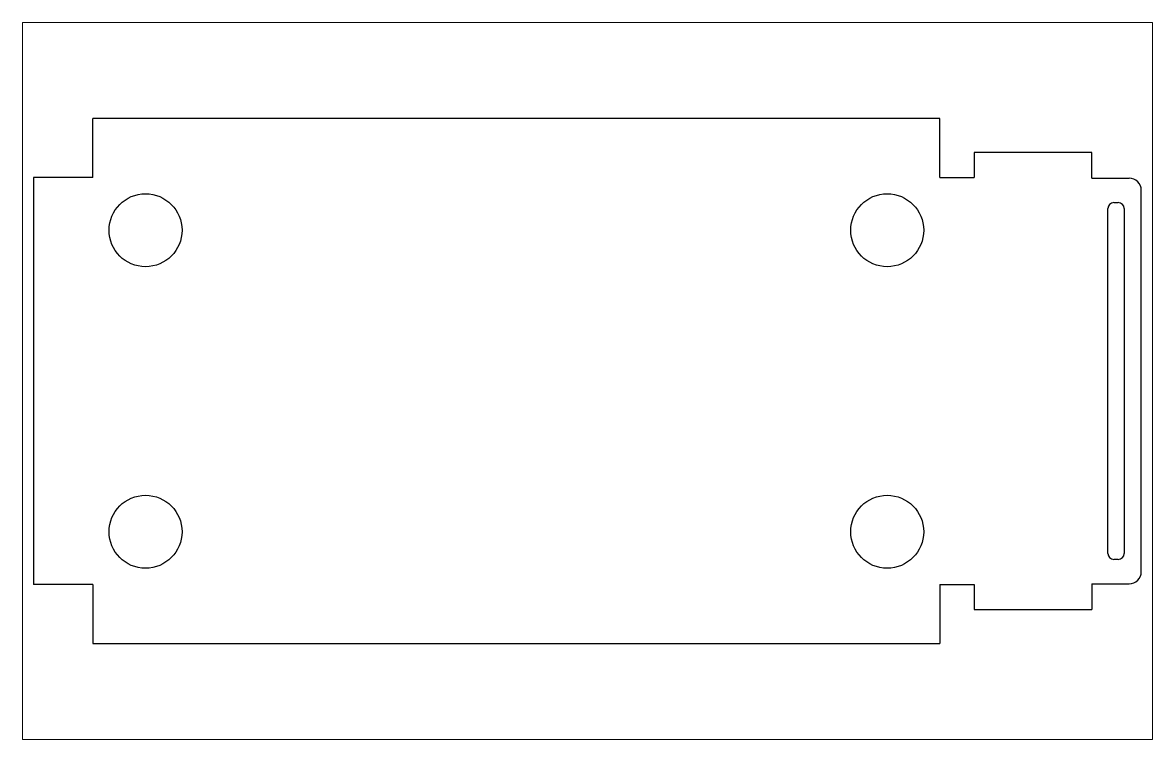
# Paper-space layout 'Sheet1' of a CAD drawing. Header units: millimetres. Extents: x 40 to 364, y 26 to 231.
# The model-space entities are those that its viewports show. They can reach past a viewport. Long polylines and large blocks are cut down to what shows.
import ezdxf

# ---------------------------------------------------------------- set-up
doc = ezdxf.new("R2010")
doc.units = ezdxf.units.MM

msp = doc.modelspace()

# ---------------------------------------------------------------- linework, layer by layer
at = {"color": 7, "linetype": 'Continuous', "lineweight": 25}
for p, q in [((48.71, 383.29), (48.71, 432)), ((745.29, 432), (48.71, 432)), ((745.29, 383.29), (745.29, 432)), ((773.5, 404), (773.5, 383.29)), ((870.3, 404), (773.5, 404)), ((870.3, 382.79), (870.3, 404)), ((0, 383.29), (0, 48.71)), ((48.71, 383.29), (0, 383.29)), ((745.29, 383.29), (773.5, 383.29)), ((870.3, 382.79), (901.01, 382.79)), ((911.01, 59.21), (911.01, 372.79)), ((888.51, 362.79), (892.01, 362.79)), ((883.51, 74.21), (883.51, 357.79)), ((897.01, 357.79), (897.01, 74.21)), ((892.01, 69.21), (888.51, 69.21)), ((48.71, 48.71), (0, 48.71)), ((48.71, 48.71), (48.71, 0)), ((745.29, 48.71), (745.29, 0)), ((745.29, 48.71), (773.5, 48.71)), ((773.5, 48.71), (773.5, 28)), ((870.3, 49.21), (901.01, 49.21)), ((870.3, 49.21), (870.3, 28)), ((773.5, 28), (870.3, 28)), ((48.71, 0), (745.29, 0))]:
    msp.add_line(p, q, dxfattribs=at)
for centre in [(92, 340), (702, 340), (92, 92), (702, 92)]:
    msp.add_circle(centre, 30, dxfattribs=at)
for centre, radius, start, end in [((901.01, 372.79), 10, 0, 90), ((888.51, 357.79), 5, 90, 180), ((892.01, 357.79), 5, 0, 90), ((888.51, 74.21), 5, 180, 270), ((892.01, 74.21), 5, 270, 0), ((901.01, 59.21), 10, 270, 0)]:
    msp.add_arc(centre, radius, start, end, dxfattribs=at)

psp = doc.layouts.new('Sheet1')

# ---------------------------------------------------------------- viewports
at = {"layer": '0'}
psp.add_viewport(center=(202.5, 128.5), size=(324, 205.6), view_center_point=(455.51, 216), view_height=589.6597, dxfattribs=at)

doc.saveas('drawing.dxf')
